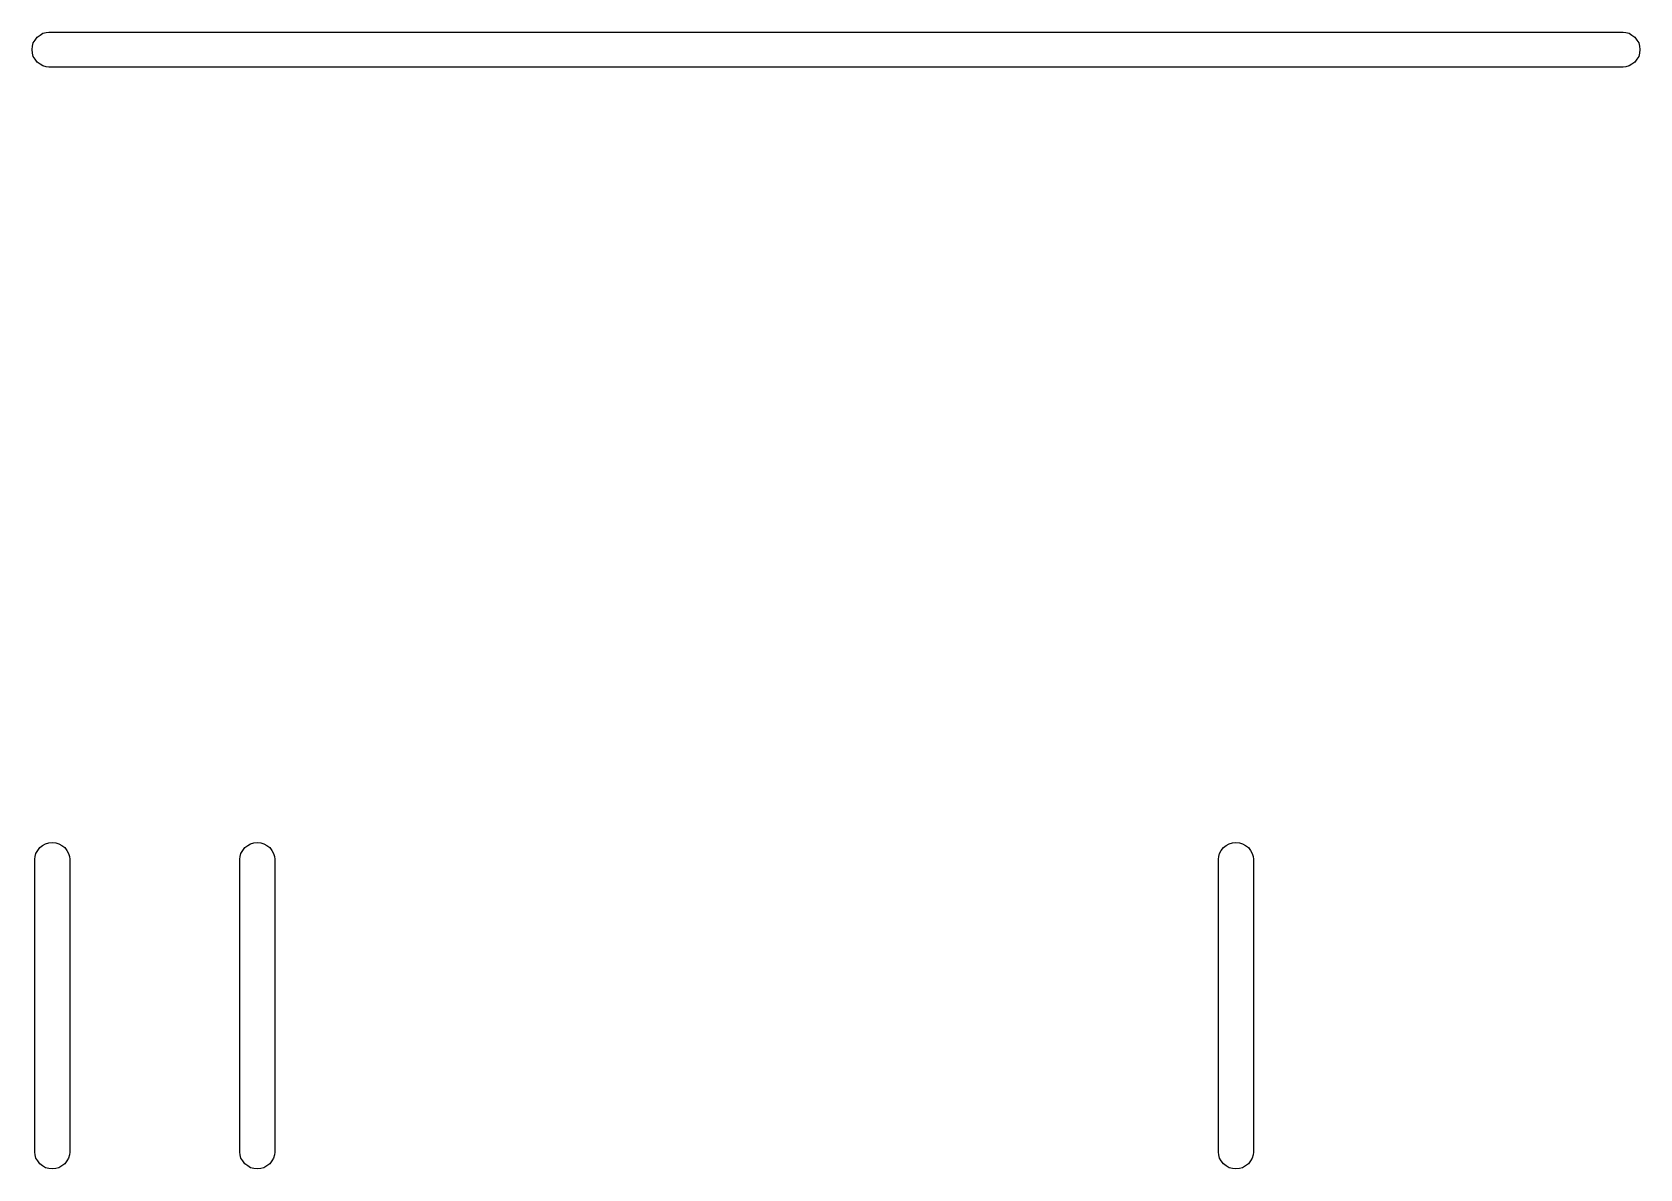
# Model space of a CAD drawing. Extents: x 161.3 to 182.5, y -119.2 to -82.4.
# Drawn here: x 176.49 to 182.01, y -106.99 to -103.08 of the extents above; entities that cross this region are included whole.
import ezdxf

# ---------------------------------------------------------------- set-up
doc = ezdxf.new("R2010")
doc.units = 0
doc.layers.add('BLACK', color=7, linetype='CONTINUOUS')

msp = doc.modelspace()

# ---------------------------------------------------------------- linework, layer by layer
at = {"layer": 'BLACK', "linetype": 'CONTINUOUS'}
for p, q in [((176.494, -103.121), (176.5, -103.111)), ((176.5, -103.111), (176.507, -103.101)), ((176.507, -103.101), (176.517, -103.094)), ((176.517, -103.094), (176.527, -103.088)), ((176.527, -103.088), (176.538, -103.085)), ((176.538, -103.085), (176.547, -103.084)), ((176.547, -103.084), (181.953, -103.084)), ((181.953, -103.084), (181.962, -103.085)), ((181.962, -103.085), (181.973, -103.088)), ((181.973, -103.088), (181.983, -103.094)), ((181.983, -103.094), (181.993, -103.101)), ((181.993, -103.101), (182, -103.111)), ((182, -103.111), (182.006, -103.121)), ((176.49, -103.144), (176.491, -103.132)), ((176.491, -103.156), (176.49, -103.144)), ((176.491, -103.132), (176.494, -103.121)), ((176.494, -103.167), (176.491, -103.156)), ((176.5, -103.177), (176.494, -103.167)), ((182.006, -103.167), (182, -103.177)), ((182.006, -103.121), (182.009, -103.132)), ((182.009, -103.156), (182.006, -103.167)), ((182.009, -103.132), (182.01, -103.144)), ((182.01, -103.144), (182.009, -103.156)), ((176.507, -103.187), (176.5, -103.177)), ((176.517, -103.194), (176.507, -103.187)), ((176.527, -103.2), (176.517, -103.194)), ((176.538, -103.203), (176.527, -103.2)), ((176.547, -103.204), (176.538, -103.203)), ((181.953, -103.204), (176.547, -103.204)), ((181.962, -103.203), (181.953, -103.204)), ((181.973, -103.2), (181.962, -103.203)), ((181.983, -103.194), (181.973, -103.2)), ((181.993, -103.187), (181.983, -103.194)), ((182, -103.177), (181.993, -103.187)), ((176.526, -105.876), (176.536, -105.87)), ((176.536, -105.87), (176.547, -105.867)), ((176.547, -105.867), (176.559, -105.866)), ((176.559, -105.866), (176.571, -105.867)), ((176.571, -105.867), (176.582, -105.87)), ((176.582, -105.87), (176.592, -105.876)), ((177.23, -105.876), (177.24, -105.87)), ((177.24, -105.87), (177.251, -105.867)), ((177.251, -105.867), (177.263, -105.866)), ((177.263, -105.866), (177.275, -105.867)), ((177.275, -105.867), (177.286, -105.87)), ((177.286, -105.87), (177.296, -105.876)), ((180.59, -105.876), (180.6, -105.87)), ((180.6, -105.87), (180.611, -105.867)), ((180.611, -105.867), (180.623, -105.866)), ((180.623, -105.866), (180.635, -105.867)), ((180.635, -105.867), (180.646, -105.87)), ((180.646, -105.87), (180.656, -105.876)), ((176.499, -105.923), (176.5, -105.914)), ((176.499, -106.929), (176.499, -105.923)), ((176.5, -105.914), (176.503, -105.903)), ((176.503, -105.903), (176.509, -105.893)), ((176.509, -105.893), (176.516, -105.883)), ((176.516, -105.883), (176.526, -105.876)), ((176.592, -105.876), (176.602, -105.883)), ((176.602, -105.883), (176.609, -105.893)), ((176.609, -105.893), (176.615, -105.903)), ((176.615, -105.903), (176.618, -105.914)), ((176.618, -105.914), (176.619, -105.923)), ((176.619, -105.923), (176.619, -106.929)), ((177.203, -105.923), (177.204, -105.914)), ((177.203, -106.929), (177.203, -105.923)), ((177.204, -105.914), (177.207, -105.903)), ((177.207, -105.903), (177.213, -105.893)), ((177.213, -105.893), (177.22, -105.883)), ((177.22, -105.883), (177.23, -105.876)), ((177.296, -105.876), (177.306, -105.883)), ((177.306, -105.883), (177.313, -105.893)), ((177.313, -105.893), (177.319, -105.903)), ((177.319, -105.903), (177.322, -105.914)), ((177.322, -105.914), (177.323, -105.923)), ((177.323, -105.923), (177.323, -106.929)), ((180.563, -105.923), (180.564, -105.914)), ((180.563, -106.929), (180.563, -105.923)), ((180.564, -105.914), (180.567, -105.903)), ((180.567, -105.903), (180.573, -105.893)), ((180.573, -105.893), (180.58, -105.883)), ((180.58, -105.883), (180.59, -105.876)), ((180.656, -105.876), (180.666, -105.883)), ((180.666, -105.883), (180.673, -105.893)), ((180.673, -105.893), (180.679, -105.903)), ((180.679, -105.903), (180.682, -105.914)), ((180.682, -105.914), (180.683, -105.923)), ((180.683, -105.923), (180.683, -106.929)), ((176.5, -106.938), (176.499, -106.929)), ((176.503, -106.949), (176.5, -106.938)), ((176.509, -106.959), (176.503, -106.949)), ((176.516, -106.969), (176.509, -106.959)), ((176.526, -106.976), (176.516, -106.969)), ((176.536, -106.982), (176.526, -106.976)), ((176.592, -106.976), (176.582, -106.982)), ((176.602, -106.969), (176.592, -106.976)), ((176.609, -106.959), (176.602, -106.969)), ((176.615, -106.949), (176.609, -106.959)), ((176.618, -106.938), (176.615, -106.949)), ((176.619, -106.929), (176.618, -106.938)), ((177.204, -106.938), (177.203, -106.929)), ((177.207, -106.949), (177.204, -106.938)), ((177.213, -106.959), (177.207, -106.949)), ((177.22, -106.969), (177.213, -106.959)), ((177.23, -106.976), (177.22, -106.969)), ((177.24, -106.982), (177.23, -106.976)), ((177.296, -106.976), (177.286, -106.982)), ((177.306, -106.969), (177.296, -106.976)), ((177.313, -106.959), (177.306, -106.969)), ((177.319, -106.949), (177.313, -106.959)), ((177.322, -106.938), (177.319, -106.949)), ((177.323, -106.929), (177.322, -106.938)), ((180.564, -106.938), (180.563, -106.929)), ((180.567, -106.949), (180.564, -106.938)), ((180.573, -106.959), (180.567, -106.949)), ((180.58, -106.969), (180.573, -106.959)), ((180.59, -106.976), (180.58, -106.969)), ((180.6, -106.982), (180.59, -106.976)), ((180.656, -106.976), (180.646, -106.982)), ((180.666, -106.969), (180.656, -106.976)), ((180.673, -106.959), (180.666, -106.969)), ((180.679, -106.949), (180.673, -106.959)), ((180.682, -106.938), (180.679, -106.949)), ((180.683, -106.929), (180.682, -106.938)), ((176.547, -106.985), (176.536, -106.982)), ((176.559, -106.986), (176.547, -106.985)), ((176.571, -106.985), (176.559, -106.986)), ((176.582, -106.982), (176.571, -106.985)), ((177.251, -106.985), (177.24, -106.982)), ((177.263, -106.986), (177.251, -106.985)), ((177.275, -106.985), (177.263, -106.986)), ((177.286, -106.982), (177.275, -106.985)), ((180.611, -106.985), (180.6, -106.982)), ((180.623, -106.986), (180.611, -106.985)), ((180.635, -106.985), (180.623, -106.986)), ((180.646, -106.982), (180.635, -106.985))]:
    msp.add_line(p, q, dxfattribs=at)

doc.saveas('drawing.dxf')
